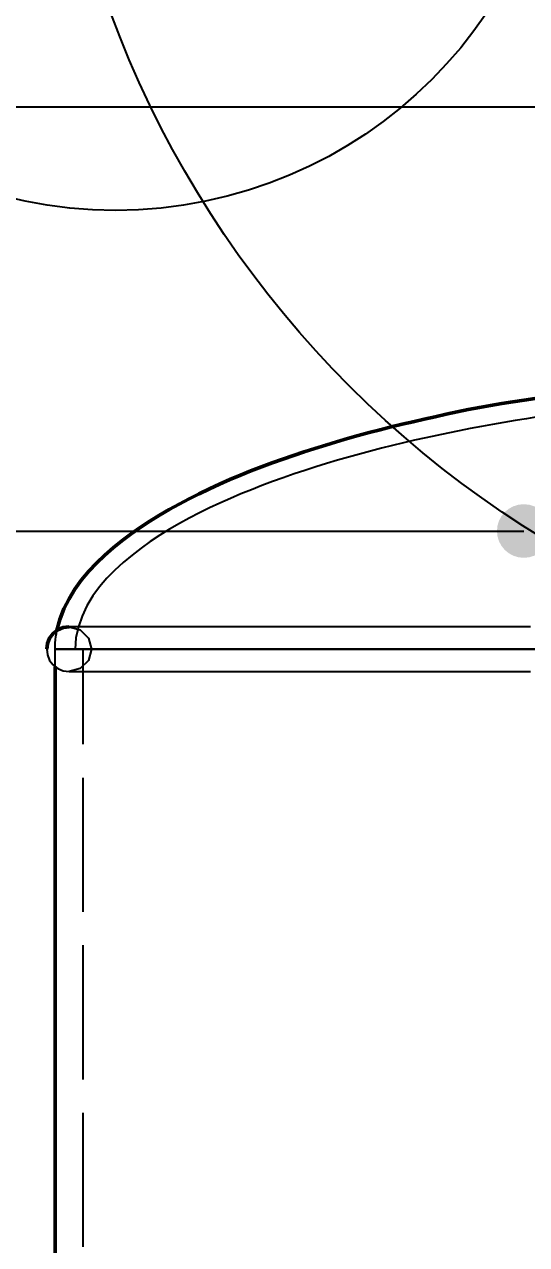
# Model space of a CAD drawing. Header units: millimetres. Extents: x 0 to 594, y 0 to 420.
# Drawn here: x 68.47 to 79.69, y 343.55 to 370.85 of the extents above; entities that cross this region are included whole.
import ezdxf

# ---------------------------------------------------------------- set-up
doc = ezdxf.new("R2010")
doc.units = ezdxf.units.MM
doc.linetypes.add('ISO02-TRAZOS', pattern=[3.75, 3, -0.75])
for name, color, linetype, lineweight in [('01-VISIBLE', 7, 'CONTINUOUS', 50), ('02-OCULTA', 4, 'ISO02-TRAZOS', 25), ('04-COTA', 3, 'CONTINUOUS', 25), ('08-FINA', 5, 'CONTINUOUS', 25)]:
    doc.layers.add(name, color=color, linetype=linetype, lineweight=lineweight)
doc.styles.add('ISO3098', font='isocpeur.ttf')
doc.dimstyles.new('FLAMA-ISO', dxfattribs={"dimtxt": 3.5, "dimasz": 3, "dimexe": 2, "dimexo": 1, "dimgap": 1, "dimtad": 1, "dimdec": 1, "dimtxsty": 'ISO3098', "dimcen": 2.5, "dimclrd": 3, "dimclre": 3, "dimclrt": 3, "dimazin": 3, "dimtfac": 1, "dimtmove": 0, "dimatfit": 3, "dimlwd": 25, "dimlwe": 25})

msp = doc.modelspace()

# ---------------------------------------------------------------- hatches: boundary and pattern name
at = {"layer": '08-FINA'}
h = msp.add_hatch(color=7, dxfattribs=at)
h.dxf.hatch_style = 1
edge = h.paths.add_edge_path()
edge.add_arc((79.627, 359.519), 0.6, 0, 360)

# ---------------------------------------------------------------- linework, layer by layer
at = {"layer": '01-VISIBLE'}
msp.add_line((69.15, 231.391), (69.15, 356.485), dxfattribs=at)
for points in [[(69.193, 357.297), (69.258, 357.541), (69.349, 357.777), (69.462, 358.003), (69.595, 358.218), (69.743, 358.423), (69.905, 358.617), (70.077, 358.802), (70.259, 358.977), (70.449, 359.144), (70.646, 359.303), (70.848, 359.455), (71.055, 359.6), (71.267, 359.739), (71.482, 359.872), (71.7, 359.999), (71.921, 360.121), (72.145, 360.239), (72.371, 360.353), (72.599, 360.462), (72.829, 360.567), (73.06, 360.669), (73.293, 360.767), (73.528, 360.862), (73.763, 360.953), (74, 361.042), (74.238, 361.127), (74.477, 361.21), (74.717, 361.29), (74.957, 361.368), (75.199, 361.443), (75.441, 361.516), (75.684, 361.587), (75.927, 361.656), (76.171, 361.722), (76.415, 361.786), (76.661, 361.848), (76.906, 361.907), (77.153, 361.965), (77.399, 362.021), (77.646, 362.077), (77.892, 362.132), (78.139, 362.187), (78.387, 362.238), (78.635, 362.286), (78.884, 362.33), (79.134, 362.371), (79.383, 362.41), (79.633, 362.449), (79.883, 362.487)], [(69.462, 357.375), (69.333, 357.358), (69.212, 357.308), (69.109, 357.229), (69.029, 357.125), (68.98, 357.005), (68.963, 356.875)]]:
    msp.add_lwpolyline(points, dxfattribs=at)
at = {"layer": '02-OCULTA'}
for p, q in [((69.15, 356.485), (69.15, 356.875)), ((69.775, 231), (69.775, 356.875))]:
    msp.add_line(p, q, dxfattribs=at)
for points in [[(79.935, 362.071), (79.684, 362.032), (79.433, 361.99), (79.182, 361.948), (78.931, 361.904), (78.681, 361.858), (78.431, 361.811), (78.182, 361.762), (77.932, 361.711), (77.683, 361.659), (77.435, 361.605), (77.186, 361.549), (76.939, 361.492), (76.691, 361.432), (76.444, 361.37), (76.198, 361.307), (75.952, 361.241), (75.707, 361.173), (75.463, 361.102), (75.219, 361.029), (74.976, 360.954), (74.734, 360.876), (74.492, 360.795), (74.252, 360.712), (74.013, 360.626), (73.775, 360.536), (73.538, 360.444), (73.302, 360.348), (73.068, 360.248), (72.836, 360.144), (72.605, 360.036), (72.377, 359.924), (72.151, 359.807), (71.928, 359.685), (71.708, 359.557), (71.491, 359.424), (71.279, 359.283), (71.072, 359.136), (70.87, 358.981), (70.674, 358.818), (70.488, 358.646), (70.311, 358.463), (70.146, 358.269), (69.994, 358.065), (69.862, 357.848), (69.755, 357.617), (69.671, 357.377), (69.615, 357.129), (69.6, 356.875)], [(69.15, 356.875), (69.151, 356.946), (69.155, 357.017), (69.161, 357.087), (69.169, 357.157), (69.18, 357.227), (69.193, 357.297)], [(69.462, 357.375), (69.712, 357.308), (69.896, 357.125), (69.963, 356.875), (69.896, 356.625), (69.712, 356.442), (69.462, 356.375)], [(79.774, 357.375), (79.523, 357.375), (79.271, 357.375), (79.02, 357.375), (78.768, 357.375), (78.517, 357.375), (78.265, 357.375), (78.014, 357.375), (77.762, 357.375), (77.511, 357.375), (77.259, 357.375), (77.008, 357.375), (76.756, 357.375), (76.505, 357.375), (76.253, 357.375), (76.002, 357.375), (75.75, 357.375), (75.499, 357.375), (75.247, 357.375), (74.996, 357.375), (74.744, 357.375), (74.493, 357.375), (74.241, 357.375), (73.99, 357.375), (73.738, 357.375), (73.487, 357.375), (73.235, 357.375), (72.984, 357.375), (72.732, 357.375), (72.481, 357.375), (72.229, 357.375), (71.978, 357.375), (71.726, 357.375), (71.475, 357.375), (71.223, 357.375), (70.972, 357.375), (70.72, 357.375), (70.469, 357.375), (70.217, 357.375), (69.966, 357.375), (69.714, 357.375), (69.462, 357.375)], [(79.774, 357.375), (79.523, 357.375), (79.271, 357.375), (79.02, 357.375), (78.768, 357.375), (78.517, 357.375), (78.265, 357.375), (78.014, 357.375), (77.762, 357.375), (77.511, 357.375), (77.259, 357.375), (77.008, 357.375), (76.756, 357.375), (76.505, 357.375), (76.253, 357.375), (76.002, 357.375), (75.75, 357.375), (75.499, 357.375), (75.247, 357.375), (74.996, 357.375), (74.744, 357.375), (74.493, 357.375), (74.241, 357.375), (73.99, 357.375), (73.738, 357.375), (73.487, 357.375), (73.235, 357.375), (72.984, 357.375), (72.732, 357.375), (72.481, 357.375), (72.229, 357.375), (71.978, 357.375), (71.726, 357.375), (71.475, 357.375), (71.223, 357.375), (70.972, 357.375), (70.72, 357.375), (70.469, 357.375), (70.217, 357.375), (69.966, 357.375), (69.714, 357.375), (69.462, 357.375)], [(68.963, 356.875), (68.98, 356.746), (69.029, 356.625), (69.109, 356.522), (69.212, 356.442), (69.333, 356.392), (69.462, 356.375)], [(79.928, 356.875), (79.678, 356.875), (79.427, 356.875), (79.176, 356.875), (78.926, 356.875), (78.675, 356.875), (78.424, 356.875), (78.174, 356.875), (77.923, 356.875), (77.672, 356.875), (77.422, 356.875), (77.171, 356.875), (76.92, 356.875), (76.67, 356.875), (76.419, 356.875), (76.168, 356.875), (75.918, 356.875), (75.667, 356.875), (75.416, 356.875), (75.166, 356.875), (74.915, 356.875), (74.664, 356.875), (74.414, 356.875), (74.163, 356.875), (73.913, 356.875), (73.662, 356.875), (73.411, 356.875), (73.161, 356.875), (72.91, 356.875), (72.659, 356.875), (72.409, 356.875), (72.158, 356.875), (71.907, 356.875), (71.657, 356.875), (71.406, 356.875), (71.155, 356.875), (70.905, 356.875), (70.654, 356.875), (70.403, 356.875), (70.153, 356.875), (69.902, 356.875), (69.651, 356.875), (69.401, 356.875), (69.15, 356.875)], [(69.15, 356.875), (69.401, 356.875), (69.651, 356.875), (69.902, 356.875), (70.153, 356.875), (70.403, 356.875), (70.654, 356.875), (70.905, 356.875), (71.155, 356.875), (71.406, 356.875), (71.657, 356.875), (71.907, 356.875), (72.158, 356.875), (72.409, 356.875), (72.659, 356.875), (72.91, 356.875), (73.161, 356.875), (73.411, 356.875), (73.662, 356.875), (73.913, 356.875), (74.163, 356.875), (74.414, 356.875), (74.664, 356.875), (74.915, 356.875), (75.166, 356.875), (75.416, 356.875), (75.667, 356.875), (75.918, 356.875), (76.168, 356.875), (76.419, 356.875), (76.67, 356.875), (76.92, 356.875), (77.171, 356.875), (77.422, 356.875), (77.672, 356.875), (77.923, 356.875), (78.174, 356.875), (78.424, 356.875), (78.675, 356.875), (78.926, 356.875), (79.176, 356.875), (79.427, 356.875), (79.678, 356.875), (79.928, 356.875)], [(79.928, 356.875), (79.678, 356.875), (79.427, 356.875), (79.176, 356.875), (78.926, 356.875), (78.675, 356.875), (78.424, 356.875), (78.174, 356.875), (77.923, 356.875), (77.672, 356.875), (77.422, 356.875), (77.171, 356.875), (76.92, 356.875), (76.67, 356.875), (76.419, 356.875), (76.168, 356.875), (75.918, 356.875), (75.667, 356.875), (75.416, 356.875), (75.166, 356.875), (74.915, 356.875), (74.664, 356.875), (74.414, 356.875), (74.163, 356.875), (73.913, 356.875), (73.662, 356.875), (73.411, 356.875), (73.161, 356.875), (72.91, 356.875), (72.659, 356.875), (72.409, 356.875), (72.158, 356.875), (71.907, 356.875), (71.657, 356.875), (71.406, 356.875), (71.155, 356.875), (70.905, 356.875), (70.654, 356.875), (70.403, 356.875), (70.153, 356.875), (69.902, 356.875), (69.651, 356.875), (69.401, 356.875), (69.15, 356.875)], [(69.15, 356.875), (69.401, 356.875), (69.651, 356.875), (69.902, 356.875), (70.153, 356.875), (70.403, 356.875), (70.654, 356.875), (70.905, 356.875), (71.155, 356.875), (71.406, 356.875), (71.657, 356.875), (71.907, 356.875), (72.158, 356.875), (72.409, 356.875), (72.659, 356.875), (72.91, 356.875), (73.161, 356.875), (73.411, 356.875), (73.662, 356.875), (73.913, 356.875), (74.163, 356.875), (74.414, 356.875), (74.664, 356.875), (74.915, 356.875), (75.166, 356.875), (75.416, 356.875), (75.667, 356.875), (75.918, 356.875), (76.168, 356.875), (76.419, 356.875), (76.67, 356.875), (76.92, 356.875), (77.171, 356.875), (77.422, 356.875), (77.672, 356.875), (77.923, 356.875), (78.174, 356.875), (78.424, 356.875), (78.675, 356.875), (78.926, 356.875), (79.176, 356.875), (79.427, 356.875), (79.678, 356.875), (79.928, 356.875)], [(79.905, 356.875), (79.654, 356.875), (79.403, 356.875), (79.151, 356.875), (78.9, 356.875), (78.649, 356.875), (78.397, 356.875), (78.146, 356.875), (77.895, 356.875), (77.643, 356.875), (77.392, 356.875), (77.141, 356.875), (76.889, 356.875), (76.638, 356.875), (76.386, 356.875), (76.135, 356.875), (75.884, 356.875), (75.632, 356.875), (75.381, 356.875), (75.13, 356.875), (74.878, 356.875), (74.627, 356.875), (74.376, 356.875), (74.124, 356.875), (73.873, 356.875), (73.622, 356.875), (73.37, 356.875), (73.119, 356.875), (72.868, 356.875), (72.616, 356.875), (72.365, 356.875), (72.114, 356.875), (71.862, 356.875), (71.611, 356.875), (71.359, 356.875), (71.108, 356.875), (70.857, 356.875), (70.605, 356.875), (70.354, 356.875), (70.103, 356.875), (69.851, 356.875), (69.6, 356.875)], [(69.6, 356.875), (69.851, 356.875), (70.103, 356.875), (70.354, 356.875), (70.605, 356.875), (70.857, 356.875), (71.108, 356.875), (71.359, 356.875), (71.611, 356.875), (71.862, 356.875), (72.114, 356.875), (72.365, 356.875), (72.616, 356.875), (72.868, 356.875), (73.119, 356.875), (73.37, 356.875), (73.622, 356.875), (73.873, 356.875), (74.124, 356.875), (74.376, 356.875), (74.627, 356.875), (74.878, 356.875), (75.13, 356.875), (75.381, 356.875), (75.632, 356.875), (75.884, 356.875), (76.135, 356.875), (76.386, 356.875), (76.638, 356.875), (76.889, 356.875), (77.141, 356.875), (77.392, 356.875), (77.643, 356.875), (77.895, 356.875), (78.146, 356.875), (78.397, 356.875), (78.649, 356.875), (78.9, 356.875), (79.151, 356.875), (79.403, 356.875), (79.654, 356.875), (79.905, 356.875)], [(79.802, 356.875), (79.552, 356.875), (79.301, 356.875), (79.05, 356.875), (78.799, 356.875), (78.549, 356.875), (78.298, 356.875), (78.047, 356.875), (77.797, 356.875), (77.546, 356.875), (77.295, 356.875), (77.045, 356.875), (76.794, 356.875), (76.543, 356.875), (76.293, 356.875), (76.042, 356.875), (75.791, 356.875), (75.541, 356.875), (75.29, 356.875), (75.039, 356.875), (74.789, 356.875), (74.538, 356.875), (74.287, 356.875), (74.037, 356.875), (73.786, 356.875), (73.535, 356.875), (73.285, 356.875), (73.034, 356.875), (72.783, 356.875), (72.532, 356.875), (72.282, 356.875), (72.031, 356.875), (71.78, 356.875), (71.53, 356.875), (71.279, 356.875), (71.028, 356.875), (70.778, 356.875), (70.527, 356.875), (70.276, 356.875), (70.026, 356.875), (69.775, 356.875)], [(69.775, 356.875), (70.026, 356.875), (70.276, 356.875), (70.527, 356.875), (70.778, 356.875), (71.028, 356.875), (71.279, 356.875), (71.53, 356.875), (71.78, 356.875), (72.031, 356.875), (72.282, 356.875), (72.532, 356.875), (72.783, 356.875), (73.034, 356.875), (73.285, 356.875), (73.535, 356.875), (73.786, 356.875), (74.037, 356.875), (74.287, 356.875), (74.538, 356.875), (74.789, 356.875), (75.039, 356.875), (75.29, 356.875), (75.541, 356.875), (75.791, 356.875), (76.042, 356.875), (76.293, 356.875), (76.543, 356.875), (76.794, 356.875), (77.045, 356.875), (77.295, 356.875), (77.546, 356.875), (77.797, 356.875), (78.047, 356.875), (78.298, 356.875), (78.549, 356.875), (78.799, 356.875), (79.05, 356.875), (79.301, 356.875), (79.552, 356.875), (79.802, 356.875)], [(69.462, 356.375), (69.714, 356.375), (69.966, 356.375), (70.217, 356.375), (70.469, 356.375), (70.72, 356.375), (70.972, 356.375), (71.223, 356.375), (71.475, 356.375), (71.726, 356.375), (71.978, 356.375), (72.229, 356.375), (72.481, 356.375), (72.732, 356.375), (72.984, 356.375), (73.235, 356.375), (73.487, 356.375), (73.738, 356.375), (73.99, 356.375), (74.241, 356.375), (74.493, 356.375), (74.744, 356.375), (74.996, 356.375), (75.247, 356.375), (75.499, 356.375), (75.75, 356.375), (76.002, 356.375), (76.253, 356.375), (76.505, 356.375), (76.756, 356.375), (77.008, 356.375), (77.259, 356.375), (77.511, 356.375), (77.762, 356.375), (78.014, 356.375), (78.265, 356.375), (78.517, 356.375), (78.768, 356.375), (79.02, 356.375), (79.271, 356.375), (79.523, 356.375), (79.774, 356.375)], [(69.462, 356.375), (69.714, 356.375), (69.965, 356.375), (70.217, 356.375), (70.468, 356.375), (70.72, 356.375), (70.971, 356.375), (71.223, 356.375), (71.475, 356.375), (71.726, 356.375), (71.978, 356.375), (72.229, 356.375), (72.481, 356.375), (72.732, 356.375), (72.984, 356.375), (73.235, 356.375), (73.487, 356.375), (73.738, 356.375), (73.99, 356.375), (74.241, 356.375), (74.493, 356.375), (74.744, 356.375), (74.996, 356.375), (75.247, 356.375), (75.499, 356.375), (75.75, 356.375), (76.002, 356.375), (76.253, 356.375), (76.505, 356.375), (76.756, 356.375), (77.008, 356.375), (77.259, 356.375), (77.511, 356.375), (77.762, 356.375), (78.014, 356.375), (78.265, 356.375), (78.517, 356.375), (78.768, 356.375), (79.02, 356.375), (79.271, 356.375), (79.523, 356.375), (79.774, 356.375)]]:
    msp.add_lwpolyline(points, dxfattribs=at)
at = {"layer": '08-FINA'}
msp.add_line((35, 359.519), (79.627, 359.519), dxfattribs=at)
for centre, radius in [((92.006, 379.02), 23.006), ((70.5, 376.694), 10)]:
    msp.add_circle(centre, radius, dxfattribs=at)

# ---------------------------------------------------------------- dimensions: what is measured, and where the dimension line sits
at = {"layer": '04-COTA'}
msp.add_linear_dim(base=(53, 220), p1=(69.15, 220), p2=(85.2, 369), angle=90, dimstyle='FLAMA-ISO', override={"dimlfac": 2}, dxfattribs=at).render()

doc.saveas('drawing.dxf')
